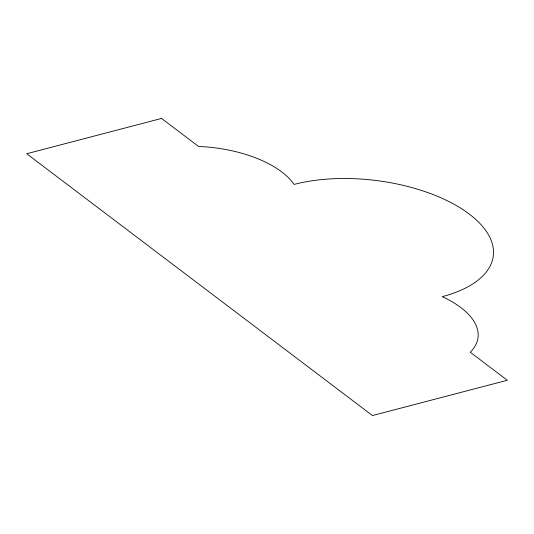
<?xml version="1.0" encoding="UTF-8"?>
<svg xmlns="http://www.w3.org/2000/svg" width="534" height="534" viewBox="0 0 534 534"><rect width="100%" height="100%" fill="white"/><g stroke="black" fill="none" stroke-linecap="round" stroke-linejoin="round"><path stroke-width="0.8" d="M161.548 118.441L26.7 153.739L372.452 415.559L507.3 380.261L470.254 352.213A90.58 43.501 7 0 0 442.225 296.637A126.091 60.556 7 0 0 469.273 214.061A126.091 60.556 7 0 0 294.047 184.424A90.58 43.501 7 0 0 198.595 146.496L161.548 118.441"/></g></svg>
